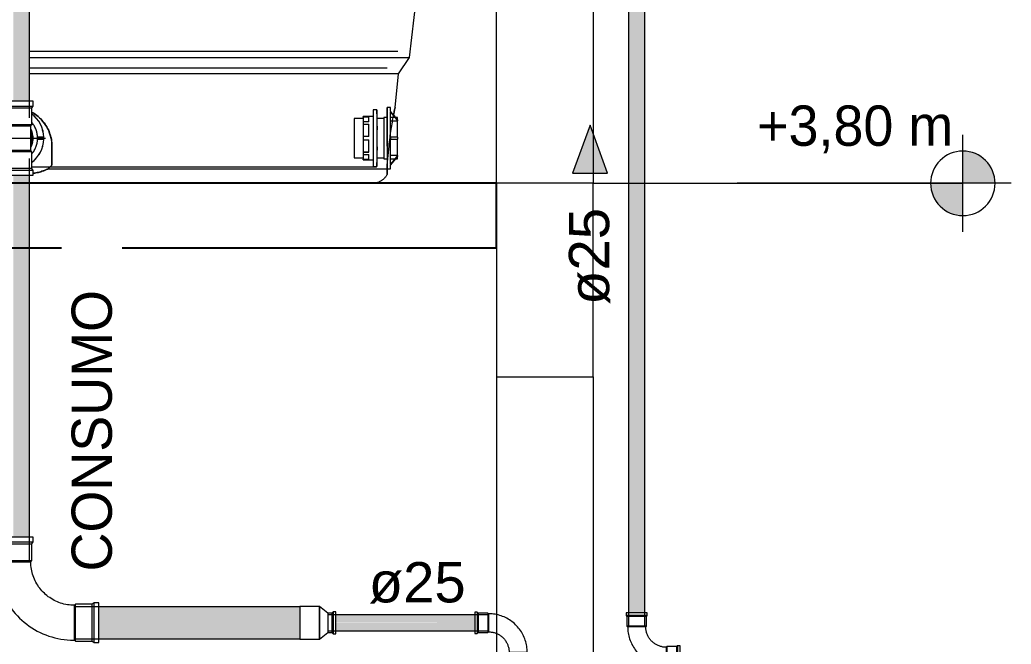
# Model space of a CAD drawing. Header units: metres. Extents: x 34 to 87, y -2.3 to 19.3.
# Drawn here: x 52.737 to 54.276, y 3.085 to 4.054 of the extents above; entities that cross this region are included whole.
import ezdxf

# ---------------------------------------------------------------- set-up
doc = ezdxf.new("R2010")
doc.units = ezdxf.units.M
for name, color, linetype, lineweight in [('A-DETL', 7, 'Continuous', 5), ('G-ANNO-DIMS', 7, 'Continuous', 5), ('G-ANNO-TEXT', 7, 'Continuous', 5), ('P-PIPE', 7, 'Continuous', 5), ('P-PIPE-CNTR', 7, 'Continuous', 5), ('P-PIPE-IDEN', 7, 'Continuous', 5), ('P-SANR-FIXT', 7, 'Continuous', 5), ('S-BEAM', 7, 'Continuous', 5)]:
    doc.layers.add(name, color=color, linetype=linetype, lineweight=lineweight)
doc.layers.add('A-FLOR', color=7, linetype='Continuous', lineweight=9, true_color=0x007f00)
doc.styles.add('Arial', font='arial.ttf', dxfattribs={"height": 0.0625})
doc.styles.add('Century Gothic_1', font='GOTHIC.TTF', dxfattribs={"height": 0.0625})

# ---------------------------------------------------------------- blocks, each defined once
blk = doc.blocks.new('IFC_ifc-3-BB')
at = {"layer": 'A-FLOR', "color": 9, "lineweight": 25, "true_color": 0xaad4aa}
for p, q in [((41.1826, 3.8), (39.6826, 3.8)), ((41.1826, 3.7), (41.1826, 3.8)), ((39.6826, 3.7), (41.1826, 3.7))]:
    blk.add_line(p, q, dxfattribs=at)
at = {"layer": 'S-BEAM', "color": 253, "lineweight": 18, "true_color": 0xaaaaaa}
for p, q in [((41.3326, 3.8), (41.1826, 3.8)), ((41.1826, 3.8), (41.1826, 3.5)), ((41.3326, 3.5), (41.3326, 3.8)), ((41.1826, 3.5), (41.3326, 3.5))]:
    blk.add_line(p, q, dxfattribs=at)
blk = doc.blocks.new('Caixa d_água de polietileno 1000 a 5000 Litros - Fortlev - 1000 L-3700675-BB')
at = {"layer": 'P-SANR-FIXT', "color": 8, "true_color": 0x808080}
for p, q in [((41.0476, 3.9952), (41.0667, 4.1606)), ((40.4576, 3.9952), (41.0476, 3.9952)), ((41.0306, 3.97), (41.0476, 3.9952)), ((41.0306, 3.97), (40.4576, 3.97)), ((41.0251, 3.9175), (41.0306, 3.97)), ((41.0126, 3.8222), (40.4862, 3.8222))]:
    blk.add_line(p, q, dxfattribs=at)
at = {"layer": 'P-SANR-FIXT', "color": 254, "true_color": 0xd2d2d2}
for p, q in [((40.4752, 4.0042), (40.4576, 4.0042)), ((40.6412, 4.0042), (40.4576, 4.0042)), ((40.5595, 4.0042), (40.4752, 4.0042)), ((40.9348, 4.0042), (40.5595, 4.0042)), ((40.6806, 4.0042), (40.6412, 4.0042)), ((40.8235, 4.0042), (40.6806, 4.0042)), ((40.8547, 4.0042), (40.8235, 4.0042)), ((40.8838, 4.0042), (40.8547, 4.0042)), ((41.0054, 4.0042), (40.8838, 4.0042)), ((40.9566, 4.0042), (40.9348, 4.0042)), ((41.0054, 4.0042), (40.9566, 4.0042)), ((41.0296, 4.0042), (41.0054, 4.0042)), ((41.0296, 4.0042), (41.0054, 4.0042)), ((40.4576, 3.9791), (40.474, 3.9791)), ((40.4576, 3.9791), (40.596, 3.9791)), ((40.474, 3.9791), (40.7106, 3.9791)), ((40.596, 3.9791), (40.7106, 3.9791)), ((40.7106, 3.9791), (40.8125, 3.9791)), ((40.7106, 3.9791), (40.7462, 3.9791)), ((40.7462, 3.9791), (40.8428, 3.9791)), ((40.8125, 3.9791), (40.9417, 3.9791)), ((40.8428, 3.9791), (40.9761, 3.9791)), ((40.9417, 3.9791), (40.9892, 3.9791)), ((40.9761, 3.9791), (40.9892, 3.9791)), ((40.9892, 3.9791), (41.0067, 3.9791)), ((40.9892, 3.9791), (41.0112, 3.9791)), ((41.0067, 3.9791), (41.0127, 3.9791)), ((41.0112, 3.9791), (41.0127, 3.9791)), ((41.0126, 3.8999), (41.0126, 3.9175)), ((41.0126, 3.8875), (41.0126, 3.8999)), ((41.0126, 3.8575), (41.0126, 3.8875)), ((40.4926, 3.8429), (40.4926, 3.8575)), ((41.0126, 3.8575), (41.0126, 3.8282)), ((40.4926, 3.8282), (40.4926, 3.8429)), ((40.4622, 3.8253), (40.4609, 3.8253)), ((40.4622, 3.8253), (40.4609, 3.8253)), ((40.4748, 3.8253), (40.4622, 3.8253)), ((40.4895, 3.8253), (40.4622, 3.8253)), ((40.4895, 3.8253), (40.4748, 3.8253)), ((40.5083, 3.8253), (40.4896, 3.8253)), ((40.5083, 3.8253), (40.4896, 3.8253)), ((40.5205, 3.8253), (40.5086, 3.8253)), ((40.5205, 3.8253), (40.5086, 3.8253)), ((40.9575, 3.8253), (40.5207, 3.8253)), ((40.5581, 3.8253), (40.5207, 3.8253)), ((40.6386, 3.8253), (40.5581, 3.8253)), ((40.9209, 3.8253), (40.6386, 3.8253)), ((40.9813, 3.8253), (40.9209, 3.8253)), ((40.9813, 3.8253), (40.9575, 3.8253)), ((40.9929, 3.8253), (40.9816, 3.8253)), ((40.9929, 3.8253), (40.9816, 3.8253)), ((40.9949, 3.8253), (40.9931, 3.8253)), ((40.9965, 3.8253), (40.9931, 3.8253)), ((40.9965, 3.8253), (40.9949, 3.8253)), ((41.0126, 3.8222), (41.0123, 3.8222))]:
    blk.add_line(p, q, dxfattribs=at)
at = {"layer": 'P-SANR-FIXT', "color": 7, "true_color": 0xf9f9f9}
for p, q in [((40.4576, 3.9952), (41.0227, 3.9952)), ((41.023, 3.9952), (41.0236, 3.9952)), ((40.8714, 3.97), (40.4576, 3.97)), ((40.9884, 3.97), (40.8715, 3.97)), ((41.0058, 3.97), (40.9884, 3.97)), ((41.0105, 3.97), (41.0061, 3.97)), ((41.0121, 3.97), (41.0106, 3.97)), ((40.4926, 3.8429), (40.4926, 3.8575)), ((40.4926, 3.8575), (40.4926, 3.8429)), ((40.4926, 3.8282), (40.4926, 3.8429)), ((40.4926, 3.8429), (40.4926, 3.8282)), ((40.5097, 3.8222), (40.4862, 3.8222)), ((40.5594, 3.8222), (40.5099, 3.8222)), ((40.6764, 3.8222), (40.5596, 3.8222)), ((40.7894, 3.8222), (40.6766, 3.8222)), ((40.8445, 3.8222), (40.7895, 3.8222)), ((40.8713, 3.8222), (40.8447, 3.8222)), ((40.9824, 3.8222), (40.8714, 3.8222)), ((40.9883, 3.8222), (40.9826, 3.8222)), ((40.9946, 3.8222), (40.9884, 3.8222))]:
    blk.add_line(p, q, dxfattribs=at)
at = {"layer": 'P-SANR-FIXT', "color": 7, "true_color": 0xefefef}
for p, q in [((41.0236, 3.9952), (41.0476, 3.9952)), ((41.0306, 3.97), (41.0121, 3.97)), ((41.0123, 3.8222), (40.9951, 3.8222))]:
    blk.add_line(p, q, dxfattribs=at)
at = {"layer": 'P-SANR-FIXT', "color": 7, "true_color": 0xfdfdfd}
blk.add_line((40.4926, 3.8429), (40.4926, 3.8429), dxfattribs=at)
at = {"layer": 'P-SANR-FIXT', "color": 8, "true_color": 0x808080, "flags": 128}
for points in [[(40.4926, 3.8575), (40.4926, 3.8429), (40.4926, 3.8282)], [(41.0126, 3.8282), (41.0142, 3.8429), (41.0157, 3.8575)], [(40.4576, 3.8), (40.4712, 3.8), (40.4934, 3.8), (40.5155, 3.8), (40.5375, 3.8), (40.5593, 3.8), (40.5809, 3.8), (40.6023, 3.8), (40.6234, 3.8), (40.6442, 3.8), (40.6647, 3.8), (40.6848, 3.8), (40.7044, 3.8), (40.7237, 3.8), (40.7425, 3.8), (40.7608, 3.8), (40.7785, 3.8), (40.7958, 3.8), (40.8124, 3.8), (40.8284, 3.8), (40.8438, 3.8), (40.8585, 3.8), (40.8726, 3.8), (40.8859, 3.8), (40.8986, 3.8), (40.9104, 3.8), (40.9215, 3.8), (40.9319, 3.8), (40.9414, 3.8), (40.9501, 3.8), (40.958, 3.8), (40.9651, 3.8), (40.9713, 3.8), (40.9766, 3.8), (40.9811, 3.8), (40.9847, 3.8), (40.9874, 3.8), (40.9892, 3.8), (40.9901, 3.8), (40.9902, 3.8)], [(40.9902, 3.8), (40.9898, 3.8), (40.9885, 3.8), (40.9862, 3.8), (40.984, 3.8)], [(41.0126, 3.8139), (41.0122, 3.813), (41.0117, 3.8121), (41.0111, 3.8113), (41.0106, 3.8104), (41.01, 3.8096), (41.0093, 3.8089), (41.0087, 3.8081), (41.008, 3.8074), (41.0073, 3.8067), (41.0065, 3.806), (41.0057, 3.8054), (41.0049, 3.8048), (41.0041, 3.8042), (41.0033, 3.8037), (41.0024, 3.8032), (41.0015, 3.8027), (41.0006, 3.8023), (40.9997, 3.8019), (40.9988, 3.8015), (40.9978, 3.8012), (40.9969, 3.8009), (40.9959, 3.8007), (40.9949, 3.8004), (40.9939, 3.8003), (40.993, 3.8001), (40.992, 3.8001), (40.991, 3.8), (40.9902, 3.8)]]:
    blk.add_lwpolyline(points, dxfattribs=at)
at = {"layer": 'P-SANR-FIXT', "color": 254, "true_color": 0xd2d2d2, "flags": 128}
for points in [[(40.571, 3.8), (40.5493, 3.8), (40.5274, 3.8), (40.5053, 3.8), (40.4832, 3.8), (40.4609, 3.8), (40.4576, 3.8)], [(40.6137, 3.8), (40.5925, 3.8), (40.571, 3.8)], [(40.7524, 3.8), (40.7339, 3.8), (40.7149, 3.8), (40.6954, 3.8), (40.6756, 3.8), (40.6553, 3.8), (40.6347, 3.8), (40.6137, 3.8)], [(40.984, 3.8), (40.9831, 3.8), (40.9791, 3.8), (40.9743, 3.8), (40.9685, 3.8), (40.9619, 3.8), (40.9545, 3.8), (40.9462, 3.8), (40.9371, 3.8), (40.9272, 3.8), (40.9165, 3.8), (40.9051, 3.8), (40.8928, 3.8), (40.8799, 3.8), (40.8662, 3.8), (40.8518, 3.8), (40.8368, 3.8), (40.8211, 3.8), (40.8048, 3.8), (40.7879, 3.8), (40.7704, 3.8), (40.7524, 3.8)]]:
    blk.add_lwpolyline(points, dxfattribs=at)
at = {"layer": 'P-SANR-FIXT', "color": 7, "true_color": 0xefefef}
for start, end in [(60, 61.8038), (46.644, 59.8675), (30, 43.3044), (16.6291, 29.9307), (0, 13.3931)]:
    blk.add_arc((40.4326, 3.8575), 0.06, start, end, dxfattribs=at)
at = {"layer": 'P-SANR-FIXT', "color": 8, "true_color": 0x808080}
for start, end in [(60, 61.8038), (46.644, 59.8675), (30, 43.3044), (16.6291, 29.9307), (0, 13.3931)]:
    blk.add_arc((40.4326, 3.8575), 0.06, start, end, dxfattribs=at)
at = {"layer": 'P-SANR-FIXT', "color": 7, "true_color": 0xf9f9f9}
for start, end in [(43.3044, 46.644), (13.3931, 16.6291)]:
    blk.add_arc((40.4326, 3.8575), 0.06, start, end, dxfattribs=at)
at = {"layer": 'P-SANR-FIXT', "color": 254, "true_color": 0xd2d2d2}
for start, end in [(43.3044, 46.644), (13.3931, 16.6291)]:
    blk.add_arc((40.4326, 3.8575), 0.06, start, end, dxfattribs=at)
at = {"layer": 'P-SANR-FIXT', "color": 8, "true_color": 0x808080}
for points, knots in [([(40.4609, 3.9104), (40.4615, 3.9101), (40.4652, 3.908), (40.4715, 3.9036), (40.4789, 3.8962), (40.4849, 3.8876), (40.4908, 3.8749), (40.4926, 3.8645), (40.4926, 3.8575)], [-0.3441678, -0.3441678, -0.3441678, -0.3441678, -0.3333333, -0.2777778, -0.2222222, -0.1666667, -0.1111111, 0, 0, 0, 0]), ([(41.0157, 3.8575), (41.0162, 3.862), (41.0172, 3.8709), (41.019, 3.8837), (41.0209, 3.8951), (41.0226, 3.9047), (41.0244, 3.9144), (41.0251, 3.9175), (41.0251, 3.9175)], [-1, -1, -1, -1, -0.857143, -0.714286, -0.571429, -0.428571, -0.285714, 0, 0, 0, 0]), ([(40.4862, 3.8222), (40.4838, 3.8211), (40.4801, 3.8196), (40.4752, 3.818), (40.4714, 3.8169), (40.4676, 3.8162), (40.4649, 3.8158), (40.4634, 3.8156), (40.4632, 3.8156)], [-1, -1, -1, -1, -0.9285714, -0.8928571, -0.8571429, -0.8214286, -0.7857143, -0.7807771, -0.7807771, -0.7807771, -0.7807771]), ([(41.0126, 3.8139), (41.0126, 3.8138), (41.0126, 3.8139), (41.0126, 3.8142), (41.0126, 3.8145), (41.0126, 3.8148), (41.0126, 3.8151), (41.0126, 3.8157), (41.0126, 3.8165), (41.0126, 3.8176), (41.0126, 3.8193), (41.0126, 3.821), (41.0126, 3.8222)], [-1, -1, -1, -1, -0.833333, -0.75, -0.666667, -0.583333, -0.5, -0.416667, -0.333333, -0.25, -0.166667, 0, 0, 0, 0])]:
    blk.add_open_spline(points, degree=3, knots=knots, dxfattribs=at)
at = {"layer": 'P-SANR-FIXT', "color": 7, "true_color": 0xefefef}
for points, knots in [([(40.4738, 3.9011), (40.473, 3.9019), (40.4695, 3.905), (40.4652, 3.908), (40.4615, 3.9101), (40.4609, 3.9104)], [-0.74029853, -0.74029853, -0.74029853, -0.74029853, -0.72222222, -0.66666667, -0.65583218, -0.65583218, -0.65583218, -0.65583218]), ([(40.4901, 3.8746), (40.4898, 3.8757), (40.4883, 3.8802), (40.4849, 3.8876), (40.4802, 3.8943), (40.4771, 3.8978), (40.4763, 3.8986)], [-0.9078433, -0.9078433, -0.9078433, -0.9078433, -0.8888889, -0.8333333, -0.7777778, -0.7586905, -0.7586905, -0.7586905, -0.7586905]), ([(40.4632, 3.8156), (40.4634, 3.8156), (40.465, 3.8158), (40.4678, 3.8162), (40.4703, 3.8167), (40.4716, 3.817)], [-0.22031355, -0.22031355, -0.22031355, -0.22031355, -0.21428571, -0.17857143, -0.14285714, -0.14285714, -0.14285714, -0.14285714]), ([(40.4716, 3.817), (40.4728, 3.8173), (40.4753, 3.818), (40.4781, 3.8189), (40.4797, 3.8195), (40.48, 3.8196)], [-0.14285714, -0.14285714, -0.14285714, -0.14285714, -0.10714286, -0.07142857, -0.06119618, -0.06119618, -0.06119618, -0.06119618])]:
    blk.add_open_spline(points, degree=3, knots=knots, dxfattribs=at)
at = {"layer": 'P-SANR-FIXT', "color": 254, "true_color": 0xd2d2d2}
for points, knots in [([(41.0248, 3.916), (41.0246, 3.9149), (41.024, 3.9122), (41.0232, 3.9081), (41.0228, 3.906)], [-0.8571429, -0.8571429, -0.8571429, -0.8571429, -0.7142857, -0.6001887, -0.6001887, -0.6001887, -0.6001887]), ([(41.0126, 3.8222), (41.0126, 3.821), (41.0126, 3.8193), (41.0126, 3.8176), (41.0126, 3.8165), (41.0126, 3.8157), (41.0126, 3.8151), (41.0126, 3.8148), (41.0126, 3.8145), (41.0126, 3.8142), (41.0126, 3.8139), (41.0126, 3.8138), (41.0126, 3.8139)], [-1, -1, -1, -1, -0.833333, -0.75, -0.666667, -0.583333, -0.5, -0.416667, -0.333333, -0.25, -0.166667, 0, 0, 0, 0])]:
    blk.add_open_spline(points, degree=3, knots=knots, dxfattribs=at)
for points in [[(41.0251, 3.9175), (41.0251, 3.9175), (41.025, 3.917), (41.0248, 3.916)], [(41.0126, 3.8235), (41.0126, 3.8232), (41.0126, 3.8229), (41.0126, 3.8226)]]:
    blk.add_open_spline(points, degree=3, dxfattribs=at)
at = {"layer": 'P-SANR-FIXT', "color": 7, "true_color": 0xf9f9f9}
for points in [[(40.4763, 3.8986), (40.4755, 3.8995), (40.4747, 3.9003), (40.4738, 3.9011)], [(40.4906, 3.8728), (40.4905, 3.8734), (40.4903, 3.874), (40.4901, 3.8746)], [(40.491, 3.8713), (40.4909, 3.8718), (40.4908, 3.8723), (40.4906, 3.8727)], [(40.48, 3.8196), (40.4804, 3.8198), (40.4807, 3.8199), (40.4811, 3.82)], [(40.4813, 3.8201), (40.4814, 3.8202), (40.4816, 3.8202), (40.4818, 3.8203)], [(40.4819, 3.8204), (40.4833, 3.8209), (40.4848, 3.8216), (40.4862, 3.8222)], [(40.4862, 3.8222), (40.4866, 3.8226), (40.4871, 3.823), (40.4875, 3.8234)], [(40.4876, 3.8235), (40.4882, 3.824), (40.4888, 3.8246), (40.4894, 3.8252)], [(40.4896, 3.8253), (40.4906, 3.8263), (40.4916, 3.8273), (40.4926, 3.8282)]]:
    blk.add_open_spline(points, degree=3, dxfattribs=at)
at = {"layer": 'P-SANR-FIXT', "color": 7, "true_color": 0xefefef}
for points in [[(40.4926, 3.8575), (40.4926, 3.8621), (40.4921, 3.8668), (40.491, 3.8713)], [(41.0126, 3.8252), (41.0126, 3.8246), (41.0126, 3.824), (41.0126, 3.8235)]]:
    blk.add_open_spline(points, degree=3, dxfattribs=at)
at = {"layer": 'P-SANR-FIXT', "color": 8, "true_color": 0x808080}
for points in [[(40.4926, 3.8282), (40.4916, 3.8272), (40.4894, 3.8252), (40.4873, 3.8232), (40.4862, 3.8222)], [(41.0126, 3.8222), (41.0126, 3.8232), (41.0126, 3.8252), (41.0126, 3.8272), (41.0126, 3.8282)], [(41.0126, 3.8226), (41.0126, 3.8225), (41.0126, 3.8224), (41.0126, 3.8222)]]:
    blk.add_open_spline(points, degree=3, dxfattribs=at)
blk = doc.blocks.new('Adaptador Soldavel com Anel para Caixa Dagua - Fortlev - Standard-3683053-BB')
at = {"layer": 'P-PIPE', "color": 253, "true_color": 0xa6a6a6}
for p, q in [((40.9966, 3.914), (40.9911, 3.914)), ((40.9911, 3.914), (40.9911, 3.8814)), ((40.9971, 3.9005), (40.9966, 3.914)), ((40.9966, 3.914), (40.9966, 3.9133)), ((40.9966, 3.9133), (40.9966, 3.87)), ((41.0181, 3.9174), (41.0126, 3.9174)), ((41.0126, 3.9174), (41.0126, 3.87)), ((41.0181, 3.9117), (41.0181, 3.9174)), ((41.0181, 3.9117), (41.0181, 3.9102)), ((41.0227, 3.9059), (41.0181, 3.9117)), ((41.0181, 3.8769), (41.0181, 3.9102)), ((41.0181, 3.9102), (41.0225, 3.9046)), ((40.9756, 3.9005), (40.9616, 3.9005)), ((40.9616, 3.9005), (40.9616, 3.87)), ((40.9911, 3.9035), (40.9756, 3.9035)), ((40.9756, 3.9035), (40.9756, 3.9034)), ((40.9756, 3.9026), (40.9756, 3.9034)), ((40.9756, 3.9034), (40.9846, 3.9034)), ((40.9756, 3.9026), (40.9756, 3.8955)), ((40.9846, 3.9026), (40.9756, 3.9026)), ((40.9756, 3.8954), (40.9756, 3.8919)), ((40.9846, 3.8954), (40.9756, 3.8954)), ((40.9846, 3.8954), (40.9846, 3.9034)), ((41.0076, 3.9005), (40.9971, 3.9005)), ((40.9971, 3.87), (40.9971, 3.9005)), ((40.9976, 3.8832), (40.9972, 3.895)), ((41.0126, 3.9019), (41.0076, 3.9019)), ((41.0076, 3.9019), (41.0076, 3.87)), ((41.0221, 3.9019), (41.0181, 3.9019)), ((41.0181, 3.8968), (41.0209, 3.8968)), ((40.9756, 3.8916), (40.9756, 3.8919)), ((40.9756, 3.8919), (40.9846, 3.8919)), ((40.9756, 3.8916), (40.9756, 3.8725)), ((40.9756, 3.8916), (40.9846, 3.8916)), ((40.9846, 3.8724), (40.9846, 3.8919)), ((40.9911, 3.8814), (40.9911, 3.87)), ((40.9616, 3.87), (40.9616, 3.8395)), ((40.9756, 3.8724), (40.9756, 3.87)), ((40.9846, 3.8724), (40.9756, 3.8724)), ((40.9756, 3.87), (40.9756, 3.8676)), ((40.9756, 3.8676), (40.9846, 3.8676)), ((40.9756, 3.8675), (40.9756, 3.8484)), ((40.9846, 3.8481), (40.9846, 3.8676)), ((40.9911, 3.87), (40.9911, 3.826)), ((40.9966, 3.87), (40.9966, 3.826)), ((40.9971, 3.8395), (40.9971, 3.87)), ((41.0076, 3.87), (41.0076, 3.8382)), ((41.0126, 3.87), (41.0126, 3.8463)), ((40.9756, 3.8481), (40.9756, 3.8484)), ((40.9756, 3.8484), (40.9846, 3.8484)), ((40.9756, 3.8481), (40.9756, 3.8446)), ((40.9846, 3.8481), (40.9756, 3.8481)), ((40.9972, 3.845), (40.9976, 3.8568)), ((41.0126, 3.8462), (41.0126, 3.8231)), ((40.9616, 3.8395), (40.9685, 3.8395)), ((40.9686, 3.8395), (40.9756, 3.8395)), ((40.9756, 3.8446), (40.9846, 3.8446)), ((40.9756, 3.8445), (40.9756, 3.8374)), ((40.9756, 3.8366), (40.9756, 3.8374)), ((40.9756, 3.8374), (40.9846, 3.8374)), ((40.9756, 3.8366), (40.9756, 3.8365)), ((40.9846, 3.8366), (40.9756, 3.8366)), ((40.9756, 3.8365), (40.9911, 3.8365)), ((40.9846, 3.8366), (40.9846, 3.8446)), ((40.9966, 3.826), (40.9971, 3.8395)), ((40.9971, 3.8395), (41.0076, 3.8395)), ((41.0076, 3.8382), (41.0124, 3.8382)), ((40.9911, 3.826), (40.9926, 3.826)), ((40.9928, 3.826), (40.9966, 3.826))]:
    blk.add_line(p, q, dxfattribs=at)
at = {"layer": 'P-PIPE', "color": 254, "true_color": 0xdfdfdf}
blk.add_line((41.0181, 3.9171), (41.0181, 3.9174), dxfattribs=at)
at = {"layer": 'P-PIPE'}
for p, q in [((41.0212, 3.8968), (41.0286, 3.8968)), ((41.0286, 3.9019), (41.0221, 3.9019)), ((41.0286, 3.8983), (41.0286, 3.9019)), ((41.0286, 3.8983), (41.0286, 3.8968)), ((41.0286, 3.8715), (41.0286, 3.8968)), ((41.0181, 3.8715), (41.0181, 3.8769)), ((41.0181, 3.8715), (41.0181, 3.87)), ((41.0181, 3.87), (41.0181, 3.8685)), ((41.0181, 3.8298), (41.0181, 3.8685)), ((41.0286, 3.8715), (41.0286, 3.87)), ((41.0286, 3.87), (41.0286, 3.8685)), ((41.0286, 3.8432), (41.0286, 3.8685)), ((41.0286, 3.8432), (41.0181, 3.8432)), ((41.0181, 3.8382), (41.0286, 3.8382)), ((41.0286, 3.8432), (41.0286, 3.8417)), ((41.0286, 3.8382), (41.0286, 3.8417)), ((41.0126, 3.8231), (41.0126, 3.8227)), ((41.0126, 3.8227), (41.0181, 3.8227)), ((41.0181, 3.8298), (41.0181, 3.8283)), ((41.0181, 3.8227), (41.0181, 3.8283))]:
    blk.add_line(p, q, dxfattribs=at)
at = {"layer": 'P-PIPE', "flags": 128}
for points in [[(41.0225, 3.9046), (41.0234, 3.9035), (41.0286, 3.8968)], [(41.0286, 3.8983), (41.0234, 3.905), (41.0228, 3.9058)], [(41.0286, 3.8715), (41.0234, 3.8715), (41.0181, 3.8715)], [(41.0181, 3.8685), (41.0234, 3.8685), (41.0286, 3.8685)], [(41.0286, 3.8432), (41.0234, 3.8365), (41.0181, 3.8298)], [(41.0181, 3.8283), (41.0234, 3.835), (41.0286, 3.8417)]]:
    blk.add_lwpolyline(points, dxfattribs=at)
blk = doc.blocks.new('Adaptador Soldavel com Anel para Caixa Dagua - Fortlev - Standard-V24-BB')
at = {"layer": 'P-PIPE', "flags": 128}
for points in [[(40.3951, 3.8715), (40.393, 3.8715), (40.3853, 3.8715)], [(40.3853, 3.8685), (40.393, 3.8685), (40.3952, 3.8685)], [(40.4799, 3.8715), (40.4722, 3.8715), (40.47, 3.8715)], [(40.4701, 3.8685), (40.4722, 3.8685), (40.4799, 3.8685)]]:
    blk.add_lwpolyline(points, dxfattribs=at)
at = {"layer": 'P-PIPE'}
for radius, start, end in [(0.0473, 126.8707, 178.1846), (0.0474, 1.8154, 53.0212), (0.0474, 147.8745, 152.1295), (0.0474, 134.2016, 137.3701), (0.0473, 44.5542, 49.4147), (0.0474, 162.6264, 165.8033), (0.0473, 10.657, 15.4347), (0.0473, 178.1846, 180), (0.0474, 180, 181.8154), (0.0474, 181.8154, 233.02), (0.0474, 190.657, 195.4347), (0.0474, 306.872, 358.1846), (0.0474, 0, 1.8154), (0.0474, 358.1846, 0), (0.0474, 327.8745, 332.1295), (0.0473, 342.6264, 345.8033), (0.0474, 224.5542, 229.4147), (0.0474, 314.2016, 317.3701)]:
    blk.add_arc((40.4326, 3.87), radius, start, end, dxfattribs=at)
blk = doc.blocks.new('Adaptador Soldavel com Anel para Caixa Dagua - Fortlev - Standard-V25-BB')
at = {"layer": 'P-PIPE', "color": 254, "true_color": 0xdfdfdf}
for radius, start, end in [(0.0473, 147.8745, 152.1295), (0.0473, 134.2016, 137.3701), (0.0473, 44.5542, 49.4147), (0.0473, 162.6264, 165.8033), (0.0474, 10.657, 15.4347), (0.0473, 190.657, 195.4347), (0.0474, 327.8745, 332.1295), (0.0474, 342.6264, 345.8033), (0.0474, 224.5542, 229.4147), (0.0474, 314.2016, 317.3701)]:
    blk.add_arc((40.4326, 3.87), radius, start, end, dxfattribs=at)
blk = doc.blocks.new('AF_Soldavel_Bucha de Reducao Longa - Standard-3698040-BB')
at = {"layer": 'P-PIPE'}
for p, q in [((40.9078, 3.1437), (40.8773, 3.1437)), ((40.8773, 3.1437), (40.8773, 3.1185)), ((40.9078, 3.1185), (40.9078, 3.1437)), ((40.9207, 3.1336), (40.9078, 3.1437)), ((40.9078, 3.1437), (40.9078, 3.1185)), ((40.9271, 3.1336), (40.9207, 3.1336)), ((40.9207, 3.1336), (40.9207, 3.1185)), ((40.9291, 3.1356), (40.9271, 3.1336)), ((40.9271, 3.1336), (40.9271, 3.1185)), ((40.9331, 3.1356), (40.9291, 3.1356)), ((40.9291, 3.1356), (40.9291, 3.1185)), ((40.9291, 3.1185), (40.9291, 3.1356)), ((40.9331, 3.1185), (40.9331, 3.1356)), ((40.8773, 3.1185), (40.8773, 3.0933)), ((40.9078, 3.0933), (40.9078, 3.1185)), ((40.9078, 3.1185), (40.9078, 3.0933)), ((40.9207, 3.1185), (40.9207, 3.1034)), ((40.9271, 3.1185), (40.9271, 3.1034)), ((40.9291, 3.1185), (40.9291, 3.1014)), ((40.9291, 3.1014), (40.9291, 3.1185)), ((40.9331, 3.1014), (40.9331, 3.1185)), ((40.8773, 3.0933), (40.9078, 3.0933)), ((40.9078, 3.0933), (40.9207, 3.1034)), ((40.9207, 3.1034), (40.9271, 3.1034)), ((40.9271, 3.1034), (40.9291, 3.1014)), ((40.9291, 3.1014), (40.9331, 3.1014))]:
    blk.add_line(p, q, dxfattribs=at)
blk = doc.blocks.new('AF_Soldavel_Curva 45_90 - Standard-3631512-BB')
at = {"layer": 'P-PIPE'}
for p, q in [((41.1527, 3.135), (41.1487, 3.135)), ((41.1487, 3.135), (41.1487, 3.102)), ((41.1541, 3.1336), (41.1527, 3.135)), ((41.1527, 3.135), (41.1527, 3.102)), ((41.1691, 3.1336), (41.1541, 3.1336)), ((41.1541, 3.1336), (41.1541, 3.1034)), ((41.1702, 3.1325), (41.1691, 3.1336)), ((41.1691, 3.1336), (41.1691, 3.1034)), ((41.1702, 3.1325), (41.1702, 3.1045)), ((41.1487, 3.102), (41.1527, 3.102)), ((41.1527, 3.102), (41.1541, 3.1034)), ((41.1541, 3.1034), (41.1691, 3.1034)), ((41.1691, 3.1034), (41.1702, 3.1045)), ((41.2021, 3.0726), (41.201, 3.0715)), ((41.201, 3.0715), (41.201, 3.0565)), ((41.2312, 3.0715), (41.201, 3.0715)), ((41.2302, 3.0726), (41.2021, 3.0726)), ((41.2312, 3.0715), (41.2302, 3.0726)), ((41.2312, 3.0565), (41.2312, 3.0715)), ((41.201, 3.0565), (41.1996, 3.0551)), ((41.1996, 3.0551), (41.1996, 3.0511)), ((41.2326, 3.0551), (41.1996, 3.0551)), ((41.1996, 3.0511), (41.2326, 3.0511)), ((41.2312, 3.0565), (41.201, 3.0565)), ((41.2326, 3.0551), (41.2312, 3.0565)), ((41.2326, 3.0511), (41.2326, 3.0551))]:
    blk.add_line(p, q, dxfattribs=at)
at = {"layer": 'P-PIPE', "flags": 128}
for points in [[(41.2302, 3.0726), (41.2301, 3.075), (41.23, 3.0774), (41.2297, 3.0798), (41.2294, 3.0822), (41.229, 3.0845), (41.2284, 3.0869), (41.2278, 3.0892), (41.2271, 3.0915), (41.2263, 3.0937), (41.2254, 3.0959), (41.2244, 3.0981), (41.2234, 3.1003), (41.2222, 3.1024), (41.221, 3.1044), (41.2197, 3.1064), (41.2183, 3.1084), (41.2168, 3.1103), (41.2153, 3.1121), (41.2137, 3.1139), (41.212, 3.1156), (41.2102, 3.1172), (41.2084, 3.1188), (41.2065, 3.1203), (41.2046, 3.1217), (41.2026, 3.123), (41.2006, 3.1243), (41.1985, 3.1255), (41.1963, 3.1266), (41.1942, 3.1276), (41.1919, 3.1285), (41.1897, 3.1293), (41.1874, 3.13), (41.1851, 3.1307), (41.1828, 3.1312), (41.1804, 3.1317), (41.178, 3.132), (41.1757, 3.1323), (41.1733, 3.1325), (41.1709, 3.1325), (41.1702, 3.1325)], [(41.1702, 3.1045), (41.1715, 3.1044), (41.1728, 3.1044), (41.174, 3.1042), (41.1753, 3.1041), (41.1766, 3.1038), (41.1778, 3.1035), (41.179, 3.1032), (41.1802, 3.1028), (41.1814, 3.1024), (41.1826, 3.1019), (41.1838, 3.1014), (41.1849, 3.1009), (41.186, 3.1003), (41.1871, 3.0996), (41.1882, 3.0989), (41.1892, 3.0982), (41.1903, 3.0974), (41.1912, 3.0966), (41.1922, 3.0957), (41.1931, 3.0948), (41.1939, 3.0939), (41.1948, 3.0929), (41.1956, 3.0919), (41.1963, 3.0909), (41.197, 3.0898), (41.1977, 3.0887), (41.1983, 3.0876), (41.1989, 3.0865), (41.1994, 3.0853), (41.1999, 3.0842), (41.2003, 3.083), (41.2007, 3.0817), (41.2011, 3.0805), (41.2014, 3.0793), (41.2016, 3.078), (41.2018, 3.0768), (41.2019, 3.0755), (41.202, 3.0742), (41.2021, 3.073), (41.2021, 3.0726)]]:
    blk.add_lwpolyline(points, dxfattribs=at)
blk = doc.blocks.new('AF_Soldavel_Curva 45_90 - Standard-V33-BB')
at = {"layer": 'P-PIPE'}
for p, q in [((41.3835, 3.1339), (41.3835, 3.1299)), ((41.4165, 3.1339), (41.3835, 3.1339)), ((41.3835, 3.1299), (41.3849, 3.1285)), ((41.3971, 3.1299), (41.3835, 3.1299)), ((41.3849, 3.1285), (41.3849, 3.1135)), ((41.4151, 3.1285), (41.3849, 3.1285)), ((41.4165, 3.1299), (41.3971, 3.1299)), ((41.4151, 3.1285), (41.4165, 3.1299)), ((41.4151, 3.1135), (41.4151, 3.1285)), ((41.4165, 3.1299), (41.4165, 3.1339)), ((41.3849, 3.1135), (41.386, 3.1124)), ((41.4151, 3.1135), (41.3849, 3.1135)), ((41.414, 3.1124), (41.386, 3.1124)), ((41.414, 3.1124), (41.4151, 3.1135)), ((41.447, 3.0816), (41.4459, 3.0805)), ((41.4459, 3.0805), (41.4459, 3.0525)), ((41.462, 3.0816), (41.447, 3.0816)), ((41.447, 3.0816), (41.447, 3.0514)), ((41.4634, 3.083), (41.462, 3.0816)), ((41.462, 3.0816), (41.462, 3.0514)), ((41.4674, 3.083), (41.4634, 3.083)), ((41.4634, 3.083), (41.4634, 3.05)), ((41.4674, 3.05), (41.4674, 3.083)), ((41.4459, 3.0525), (41.447, 3.0514)), ((41.447, 3.0514), (41.462, 3.0514)), ((41.462, 3.0514), (41.4634, 3.05)), ((41.4634, 3.05), (41.4674, 3.05))]:
    blk.add_line(p, q, dxfattribs=at)
at = {"layer": 'P-PIPE', "flags": 128}
for points in [[(41.386, 3.1124), (41.386, 3.11), (41.3862, 3.1076), (41.3864, 3.1052), (41.3867, 3.1028), (41.3872, 3.1005), (41.3877, 3.0981), (41.3883, 3.0958), (41.389, 3.0935), (41.3898, 3.0913), (41.3907, 3.0891), (41.3917, 3.0869), (41.3927, 3.0847), (41.3939, 3.0826), (41.3951, 3.0806), (41.3964, 3.0786), (41.3978, 3.0766), (41.3993, 3.0747), (41.4008, 3.0729), (41.4025, 3.0711), (41.4041, 3.0694), (41.4059, 3.0678), (41.4077, 3.0662), (41.4096, 3.0647), (41.4115, 3.0633), (41.4135, 3.062), (41.4156, 3.0607), (41.4177, 3.0595), (41.4198, 3.0584), (41.422, 3.0574), (41.4242, 3.0565), (41.4264, 3.0557), (41.4287, 3.055), (41.431, 3.0543), (41.4334, 3.0538), (41.4357, 3.0533), (41.4381, 3.053), (41.4405, 3.0527), (41.4429, 3.0525), (41.4453, 3.0525), (41.4459, 3.0525)], [(41.4459, 3.0805), (41.4446, 3.0806), (41.4434, 3.0806), (41.4421, 3.0808), (41.4408, 3.0809), (41.4396, 3.0812), (41.4383, 3.0815), (41.4371, 3.0818), (41.4359, 3.0822), (41.4347, 3.0826), (41.4335, 3.0831), (41.4323, 3.0836), (41.4312, 3.0841), (41.4301, 3.0847), (41.429, 3.0854), (41.4279, 3.0861), (41.4269, 3.0868), (41.4259, 3.0876), (41.4249, 3.0884), (41.424, 3.0893), (41.423, 3.0902), (41.4222, 3.0911), (41.4213, 3.0921), (41.4206, 3.0931), (41.4198, 3.0941), (41.4191, 3.0952), (41.4184, 3.0963), (41.4178, 3.0974), (41.4172, 3.0985), (41.4167, 3.0997), (41.4162, 3.1008), (41.4158, 3.102), (41.4154, 3.1033), (41.415, 3.1045), (41.4148, 3.1057), (41.4145, 3.107), (41.4143, 3.1082), (41.4142, 3.1095), (41.4141, 3.1108), (41.414, 3.112), (41.414, 3.1124)]]:
    blk.add_lwpolyline(points, dxfattribs=at)
blk = doc.blocks.new('AF_Soldavel_Curva 45_90 - Standard-3705015-BB')
at = {"layer": 'P-PIPE'}
for p, q in [((40.4019, 3.2513), (40.4019, 3.2438)), ((40.4634, 3.2513), (40.4019, 3.2513)), ((40.4634, 3.2438), (40.4634, 3.2513)), ((40.4019, 3.2438), (40.404, 3.2408)), ((40.4019, 3.2438), (40.4634, 3.2438)), ((40.404, 3.2408), (40.404, 3.2149)), ((40.404, 3.2408), (40.4613, 3.2408)), ((40.4613, 3.2408), (40.4634, 3.2438)), ((40.4613, 3.2149), (40.4613, 3.2408)), ((40.404, 3.2149), (40.4055, 3.2132)), ((40.404, 3.2149), (40.4613, 3.2149)), ((40.4055, 3.2132), (40.4598, 3.2132)), ((40.4598, 3.2132), (40.4613, 3.2149)), ((40.5291, 3.1472), (40.5274, 3.1457)), ((40.5274, 3.0914), (40.5274, 3.1457)), ((40.555, 3.1472), (40.5291, 3.1472)), ((40.5291, 3.0899), (40.5291, 3.1472)), ((40.558, 3.1493), (40.555, 3.1472)), ((40.555, 3.0899), (40.555, 3.1472)), ((40.5655, 3.1493), (40.558, 3.1493)), ((40.558, 3.0878), (40.558, 3.1493)), ((40.5655, 3.0878), (40.5655, 3.1493)), ((40.5274, 3.0914), (40.5291, 3.0899)), ((40.5291, 3.0899), (40.555, 3.0899)), ((40.555, 3.0899), (40.558, 3.0878)), ((40.558, 3.0878), (40.5655, 3.0878))]:
    blk.add_line(p, q, dxfattribs=at)
at = {"layer": 'P-PIPE', "flags": 128}
for points in [[(40.4055, 3.2132), (40.4056, 3.2084), (40.4059, 3.2035), (40.4063, 3.1986), (40.407, 3.1938), (40.4079, 3.189), (40.409, 3.1843), (40.4102, 3.1796), (40.4117, 3.1749), (40.4133, 3.1703), (40.4151, 3.1658), (40.4171, 3.1613), (40.4192, 3.157), (40.4216, 3.1527), (40.4241, 3.1485), (40.4268, 3.1444), (40.4296, 3.1404), (40.4326, 3.1366), (40.4357, 3.1329), (40.439, 3.1293), (40.4424, 3.1258), (40.446, 3.1225), (40.4497, 3.1193), (40.4535, 3.1163), (40.4575, 3.1134), (40.4615, 3.1107), (40.4657, 3.1081), (40.4699, 3.1057), (40.4743, 3.1035), (40.4787, 3.1015), (40.4832, 3.0996), (40.4878, 3.098), (40.4924, 3.0965), (40.4971, 3.0952), (40.5019, 3.094), (40.5066, 3.0931), (40.5115, 3.0924), (40.5163, 3.0919), (40.5212, 3.0915), (40.526, 3.0914), (40.5274, 3.0914)], [(40.5274, 3.1457), (40.5247, 3.1457), (40.522, 3.1459), (40.5193, 3.1461), (40.5166, 3.1465), (40.5139, 3.147), (40.5113, 3.1476), (40.5087, 3.1483), (40.5061, 3.1491), (40.5035, 3.15), (40.501, 3.151), (40.4986, 3.1521), (40.4961, 3.1533), (40.4938, 3.1546), (40.4915, 3.156), (40.4892, 3.1575), (40.487, 3.159), (40.4849, 3.1607), (40.4828, 3.1624), (40.4808, 3.1642), (40.4789, 3.1661), (40.477, 3.1681), (40.4753, 3.1702), (40.4736, 3.1723), (40.472, 3.1745), (40.4705, 3.1767), (40.4691, 3.179), (40.4677, 3.1814), (40.4665, 3.1838), (40.4654, 3.1862), (40.4644, 3.1887), (40.4634, 3.1913), (40.4626, 3.1939), (40.4619, 3.1965), (40.4613, 3.1991), (40.4608, 3.2018), (40.4603, 3.2044), (40.46, 3.2071), (40.4599, 3.2098), (40.4598, 3.2125), (40.4598, 3.2132)]]:
    blk.add_lwpolyline(points, dxfattribs=at)
blk = doc.blocks.new('Te_Reducao - Agua Fria_Soldavel - MEP - Tigre - Standard-2111387-BB')
at = {"layer": 'P-PIPE'}
for p, q in [((40.4019, 3.9274), (40.4019, 3.9199)), ((40.4326, 3.9274), (40.4019, 3.9274)), ((40.4634, 3.9274), (40.4326, 3.9274)), ((40.4634, 3.9199), (40.4634, 3.9274)), ((40.4019, 3.9199), (40.404, 3.9169)), ((40.4019, 3.9199), (40.4326, 3.9199)), ((40.404, 3.9169), (40.404, 3.891)), ((40.404, 3.9169), (40.4326, 3.9169)), ((40.4326, 3.9199), (40.4634, 3.9199)), ((40.4326, 3.9169), (40.4613, 3.9169)), ((40.4613, 3.9169), (40.4634, 3.9199)), ((40.4613, 3.891), (40.4613, 3.9169)), ((40.404, 3.891), (40.4055, 3.8893)), ((40.404, 3.891), (40.4326, 3.891)), ((40.4055, 3.8893), (40.4055, 3.87)), ((40.4055, 3.8893), (40.4326, 3.8893)), ((40.4326, 3.891), (40.4613, 3.891)), ((40.4326, 3.8893), (40.4598, 3.8893)), ((40.4598, 3.8893), (40.4613, 3.891)), ((40.4598, 3.87), (40.4598, 3.8893)), ((40.4055, 3.87), (40.4055, 3.8507)), ((40.4598, 3.8507), (40.4598, 3.87)), ((40.4055, 3.8507), (40.404, 3.849)), ((40.404, 3.849), (40.404, 3.8231)), ((40.4326, 3.849), (40.404, 3.849)), ((40.4326, 3.8507), (40.4055, 3.8507)), ((40.4598, 3.8507), (40.4326, 3.8507)), ((40.4613, 3.849), (40.4326, 3.849)), ((40.4613, 3.849), (40.4598, 3.8507)), ((40.4613, 3.8231), (40.4613, 3.849)), ((40.404, 3.8231), (40.4019, 3.8201)), ((40.4019, 3.8201), (40.4019, 3.8126)), ((40.4326, 3.8201), (40.4019, 3.8201)), ((40.4326, 3.8231), (40.404, 3.8231)), ((40.4613, 3.8231), (40.4326, 3.8231)), ((40.4634, 3.8201), (40.4326, 3.8201)), ((40.4634, 3.8201), (40.4613, 3.8231)), ((40.4634, 3.8126), (40.4634, 3.8201)), ((40.4019, 3.8126), (40.4326, 3.8126)), ((40.4326, 3.8126), (40.4634, 3.8126))]:
    blk.add_line(p, q, dxfattribs=at)
for radius, start, end in [(0.0308, 152.429, 207.5804), (0.0307, 152.1585, 168.0206), (0.0287, 163.2787, 196.7213), (0.0287, 165.4529, 170), (0.0307, 11.9794, 27.8415), (0.0308, 332.4196, 27.571), (0.0286, 343.2787, 16.7213), (0.0287, 10, 14.5471), (0.0308, 173.3085, 186.2429), (0.0308, 191.975, 207.8415), (0.0287, 190, 194.6008), (0.0308, 332.1585, 348.025), (0.0287, 345.3992, 350), (0.0308, 353.7571, 6.6915)]:
    blk.add_arc((40.4326, 3.87), radius, start, end, dxfattribs=at)
blk = doc.blocks.new('AF_Registro Esfera VS Compacto - Soldável - 50 mm-3437326-BB')
at = {"layer": 'P-PIPE', "flags": 128}
for points in [[(40.4042, 3.8947), (40.4036, 3.894), (40.4026, 3.8928), (40.4018, 3.8916), (40.4009, 3.8904), (40.4001, 3.8891), (40.3994, 3.8878), (40.3987, 3.8864), (40.3981, 3.885), (40.3975, 3.8837), (40.397, 3.8822), (40.3965, 3.8808), (40.3961, 3.8793), (40.3958, 3.8779), (40.3955, 3.8764), (40.3953, 3.8749), (40.3951, 3.8734), (40.395, 3.8719), (40.3949, 3.8704), (40.395, 3.8689), (40.395, 3.8674), (40.3952, 3.8659), (40.3954, 3.8644), (40.3956, 3.8629), (40.3959, 3.8614), (40.3963, 3.86), (40.3967, 3.8585), (40.3972, 3.8571), (40.3978, 3.8557), (40.3984, 3.8543), (40.399, 3.853), (40.3997, 3.8516), (40.4005, 3.8503), (40.4013, 3.8491), (40.4022, 3.8478), (40.4031, 3.8466), (40.404, 3.8455)], [(40.4611, 3.8453), (40.4617, 3.846), (40.4626, 3.8472), (40.4635, 3.8484), (40.4643, 3.8496), (40.4651, 3.8509), (40.4658, 3.8522), (40.4665, 3.8536), (40.4672, 3.855), (40.4677, 3.8563), (40.4682, 3.8578), (40.4687, 3.8592), (40.4691, 3.8607), (40.4695, 3.8621), (40.4697, 3.8636), (40.47, 3.8651), (40.4701, 3.8666), (40.4702, 3.8681), (40.4703, 3.8696), (40.4703, 3.8711), (40.4702, 3.8726), (40.4701, 3.8741), (40.4699, 3.8756), (40.4696, 3.8771), (40.4693, 3.8786), (40.4689, 3.88), (40.4685, 3.8815), (40.468, 3.8829), (40.4675, 3.8843), (40.4669, 3.8857), (40.4662, 3.887), (40.4655, 3.8884), (40.4648, 3.8897), (40.4639, 3.8909), (40.4631, 3.8922), (40.4622, 3.8934), (40.4612, 3.8945)]]:
    blk.add_lwpolyline(points, dxfattribs=at)
at = {"layer": 'P-PIPE'}
for start, end in [(156.3516, 166.7394), (157.9872, 163.3487), (16.682, 23.6484), (16.3799, 22.0128), (13.2606, 16.3922), (175.4347, 184.5612), (193.2568, 203.6384), (336.3616, 346.7432), (355.4388, 4.5653), (196.6513, 202.0128), (337.9872, 343.3487)]:
    blk.add_arc((40.4326, 3.87), 0.0306, start, end, dxfattribs=at)
blk = doc.blocks.new('Elevações de ponto - Padrão-77235-BB')
at = {"layer": 'G-ANNO-DIMS', "true_color": 0xff0000}
h = blk.add_hatch(color=1, dxfattribs=at)
edge = h.paths.add_edge_path()
edge.add_line((39.9754, 0), (39.9254, 0))
edge.add_arc((39.9754, 0), 0.05, 90, 180, ccw=False)
edge.add_line((39.9754, 0.05), (39.9754, 0))
h = blk.add_hatch(color=1, dxfattribs=at)
edge = h.paths.add_edge_path()
edge.add_line((39.9754, 0), (40.0254, 0))
edge.add_arc((39.9754, 0), 0.05, -90, 0, ccw=False)
edge.add_line((39.9754, -0.05), (39.9754, 0))
at = {"layer": 'G-ANNO-DIMS'}
for p, q in [((39.9754, -0.075), (39.9754, 0.075)), ((39.9004, 0), (40.3254, 0))]:
    blk.add_line(p, q, dxfattribs=at)
blk.add_circle((39.9754, 0), 0.05, dxfattribs=at)
blk = doc.blocks.new('Anotacao_Tuboseta - Fluxo 1-2612753-BB')
at = {"layer": 'P-PIPE-IDEN'}
blk.add_hatch(color=256, dxfattribs=at).paths.add_polyline_path([(44.0563, 1.6384), (44.0022, 1.6384), (44.0293, 1.7127)])
for p, q in [((44.0293, 1.7127), (44.0022, 1.6384)), ((44.0563, 1.6384), (44.0293, 1.7127)), ((44.0022, 1.6384), (44.0563, 1.6384))]:
    blk.add_line(p, q, dxfattribs=at)

msp = doc.modelspace()

# ---------------------------------------------------------------- hatches: boundary and pattern name
at = {"layer": 'P-PIPE', "true_color": 0x00ffff}
for points in [[(53.6819, 3.1339), (53.6944, 3.1339), (53.6944, 4.4376), (53.6819, 4.4376), (53.6819, 3.1517)], [(53.7069, 3.1339), (53.7069, 4.4376), (53.6944, 4.4376), (53.6945, 3.1339), (53.7065, 3.1339)], [(52.7368, 3.9274), (52.752, 3.9274), (52.7518, 4.3722), (52.727, 4.3722), (52.727, 3.9274), (52.7354, 3.9274)], [(52.7338, 3.2513), (52.752, 3.2513), (52.752, 3.8126), (52.727, 3.8126), (52.727, 3.2513), (52.7335, 3.2513)], [(53.1656, 3.1185), (53.1717, 3.1185), (53.1717, 3.1435), (52.8599, 3.1434), (52.8599, 3.1185), (53.0098, 3.1185)], [(53.4383, 3.1185), (53.4431, 3.1188), (53.4431, 3.131), (53.2275, 3.131), (53.2275, 3.1185), (53.3994, 3.1185)], [(52.9319, 3.0935), (53.1717, 3.0935), (53.1717, 3.1185), (52.8599, 3.1185), (52.8599, 3.0935)], [(53.4383, 3.106), (53.4431, 3.106), (53.4431, 3.1185), (53.2275, 3.1183), (53.2275, 3.106), (53.3994, 3.106)]]:
    msp.add_hatch(color=4, dxfattribs=at).paths.add_polyline_path(points)

# ---------------------------------------------------------------- linework, layer by layer
at = {"layer": 'A-DETL', "color": 9, "true_color": 0xc0c0c0}
for p, q in [((53.477, 3.8), (53.477, 4.75)), ((53.627, 4.75), (53.627, 3.8)), ((53.477, 3.5), (53.477, 0)), ((53.627, 3.5), (53.627, 0))]:
    msp.add_line(p, q, dxfattribs=at)
at = {"layer": 'G-ANNO-DIMS'}
msp.add_line((53.627, 3.8), (54.2005, 3.8), dxfattribs=at)
at = {"layer": 'P-PIPE'}
for p, q in [((53.6819, 4.458), (53.6819, 3.1135)), ((53.7069, 3.1135), (53.7069, 4.458)), ((52.752, 3.9015), (52.752, 4.4086)), ((52.752, 3.2149), (52.752, 3.8385)), ((53.1717, 3.1435), (52.8235, 3.1435)), ((53.4635, 3.131), (53.2151, 3.131)), ((52.8235, 3.0935), (53.1717, 3.0935)), ((53.2151, 3.106), (53.4635, 3.106))]:
    msp.add_line(p, q, dxfattribs=at)
at = {"layer": 'P-PIPE-CNTR'}
msp.add_line((52.677, 3.87), (52.777, 3.87), dxfattribs=at)
msp.add_line((52.677, 3.87), (52.777, 3.87), dxfattribs=at)
msp.add_line((52.677, 3.87), (52.777, 3.87), dxfattribs=at)
msp.add_line((52.677, 3.87), (52.777, 3.87), dxfattribs=at)

# ---------------------------------------------------------------- block references
at = {"lineweight": 5}
msp.add_blockref('IFC_ifc-3-BB', (12.2944, 0), dxfattribs=at)
at = {"layer": 'G-ANNO-DIMS', "color": 1, "true_color": 0xff0000, "extrusion": (0, 0, -1)}
msp.add_blockref('Elevações de ponto - Padrão-77235-BB', (-94.1759, 3.8), dxfattribs=at)
at = {"layer": 'P-PIPE'}
for name in ['Te_Reducao - Agua Fria_Soldavel - MEP - Tigre - Standard-2111387-BB', 'Adaptador Soldavel com Anel para Caixa Dagua - Fortlev - Standard-V24-BB', 'AF_Registro Esfera VS Compacto - Soldável - 50 mm-3437326-BB', 'AF_Soldavel_Curva 45_90 - Standard-3705015-BB', 'AF_Soldavel_Bucha de Reducao Longa - Standard-3698040-BB', 'AF_Soldavel_Curva 45_90 - Standard-3631512-BB', 'AF_Soldavel_Curva 45_90 - Standard-V33-BB']:
    msp.add_blockref(name, (12.2944, 0), dxfattribs=at)
at = {"layer": 'P-PIPE', "color": 253, "true_color": 0xa6a6a6}
msp.add_blockref('Adaptador Soldavel com Anel para Caixa Dagua - Fortlev - Standard-3683053-BB', (12.2944, 0), dxfattribs=at)
at = {"layer": 'P-PIPE', "color": 254, "true_color": 0xdfdfdf}
msp.add_blockref('Adaptador Soldavel com Anel para Caixa Dagua - Fortlev - Standard-V25-BB', (12.2944, 0), dxfattribs=at)
at = {"layer": 'P-PIPE-IDEN'}
msp.add_blockref('Anotacao_Tuboseta - Fluxo 1-2612753-BB', (9.5927, 2.1773), dxfattribs=at)
at = {"layer": 'P-SANR-FIXT', "color": 7, "true_color": 0xefefef}
msp.add_blockref('Caixa d_água de polietileno 1000 a 5000 Litros - Fortlev - 1000 L-3700675-BB', (12.2944, 0), dxfattribs=at)

# ---------------------------------------------------------------- texts
at = {"layer": 'G-ANNO-DIMS', "insert": (53.8812, 3.9207), "char_height": 0.0625, "width": 0.385274, "attachment_point": 1, "line_spacing_factor": 0.984502, "style": 'Century Gothic_1'}
msp.add_mtext('+3,80 m', dxfattribs=at)
at = {"layer": 'P-PIPE-IDEN', "insert": (53.5892, 3.6114), "char_height": 0.0625, "width": 0.18038, "attachment_point": 1, "rotation": 90, "style": 'Arial'}
msp.add_mtext('ø25', dxfattribs=at)
at = {"layer": 'P-PIPE-IDEN', "insert": (53.2786, 3.2126), "char_height": 0.0625, "width": 0.18038, "attachment_point": 1, "style": 'Arial'}
msp.add_mtext('ø25', dxfattribs=at)

# ---------------------------------------------------------------- next in the draw order: texts
at = {"layer": 'G-ANNO-TEXT', "insert": (52.8175, 3.1981), "char_height": 0.0625, "width": 0.571202, "attachment_point": 1, "rotation": 90, "style": 'Century Gothic_1', "bg_fill": 3, "box_fill_scale": 1.25, "bg_fill_color": 256, "bg_fill_true_color": 13158600, "bg_fill_transparency": 0}
msp.add_mtext('CONSUMO', dxfattribs=at)

doc.saveas('drawing.dxf')
